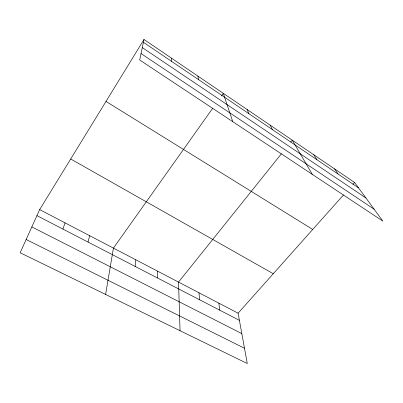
<?xml version="1.0" encoding="UTF-8"?>
<svg xmlns="http://www.w3.org/2000/svg" width="403" height="403" viewBox="0 0 403 403"><rect width="100%" height="100%" fill="white"/><g stroke="black" fill="none" stroke-linecap="round" stroke-linejoin="round"><path stroke-width="0.6" d="M157.291 277.884L157.492 271.108M135.161 266.438L135.796 259.784M105.616 294.432L113.429 248.107L212.739 108.221M143.987 39.484L139.69 59.987L382.85 221.126L354.6 182.494L143.987 39.484L39.665 209.605L20.15 252.752L247.281 363.516L238.097 313.186L343.487 194.961M88.035 242.067L89.642 235.695M62.918 229.075L65.069 222.864M221.484 95.909L223.302 93.345L232.778 121.676M281.415 153.78L178.539 282.095L180.04 330.722M290.749 142.138L292.306 140.194L312.26 174.343M352.952 184.342L354.6 182.494M26.15 239.493L244.495 348.257M31.837 226.919L241.825 333.613M36.935 215.64L239.402 320.345M39.665 209.605L238.097 313.186M70.706 158.989L273.269 273.728M105.999 101.435L312.733 229.458M141.035 53.574L374.175 209.263M142.289 47.589L365.944 198.004M143.397 42.29L358.554 187.904M334.52 168.857L338.112 174.066M313.766 154.767L316.965 159.754M270.101 125.116L272.423 129.61M247.115 109.51L248.948 113.727M197.863 76.066L198.583 79.638M218.819 303.121L219.781 310.199M198.976 292.764L199.571 299.746M171.441 58.128L171.537 61.332"/></g></svg>
